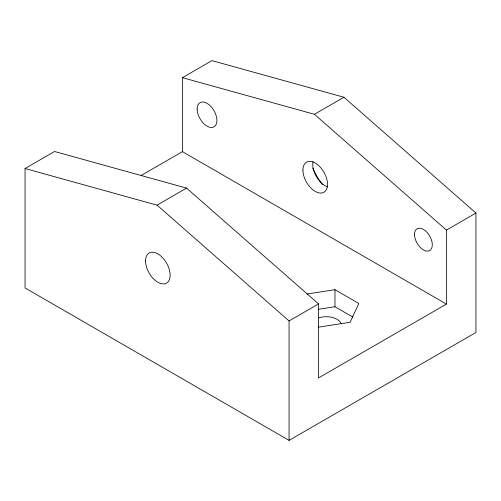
<?xml version="1.0" encoding="UTF-8"?>
<svg xmlns="http://www.w3.org/2000/svg" width="501" height="501" viewBox="0 0 501 501"><rect width="100%" height="100%" fill="white"/><g stroke="black" fill="none" stroke-linecap="round" stroke-linejoin="round"><path stroke-width="0.75" d="M182.427 77.661L211.936 60.627L343.943 97.25L475.95 213.05L475.95 332.476L289.064 440.373L25.05 287.95L25.05 168.524L54.559 151.49L186.566 188.113L318.573 303.913L318.573 377.904L446.441 304.082L446.441 230.091L314.434 114.291L182.427 77.661L182.427 151.653L446.441 304.082M141.157 175.482L182.427 151.653M25.05 168.524L157.057 205.153L186.566 188.113M314.434 114.291L343.943 97.25M289.064 440.373L289.064 320.947L318.573 303.913M446.441 230.091L475.95 213.05M306.931 294.037L334.969 289.697L358.822 303.468L350.093 322.281L318.267 327.203M318.298 309.311L334.969 306.737L352.861 317.064M157.057 205.153L289.064 320.947M334.969 289.697L334.969 306.737M322.318 184.575A55.642 32.127 60 0 1 312.699 168.073M327.616 186.892A17.391 10.039 60 0 1 313.031 161.629M318.586 317.897A15.299 8.836 0 0 1 341.018 323.258M145.541 260.971A17.391 10.039 60 0 0 163.984 283.917A17.391 10.039 60 0 0 163.984 259.324A17.391 10.039 60 0 0 145.541 260.971M414.527 234.549A12.569 7.258 60 0 0 427.86 251.126A12.569 7.258 60 0 0 427.86 233.353A12.569 7.258 60 0 0 414.527 234.549M197.143 109.036A13.972 8.066 60 0 0 211.961 127.473A13.972 8.066 60 0 0 211.961 107.715A13.972 8.066 60 0 0 197.143 109.036M302.923 170.108A17.391 10.039 60 0 0 321.366 193.054A17.391 10.039 60 0 0 321.366 168.461A17.391 10.039 60 0 0 302.923 170.108"/></g></svg>
